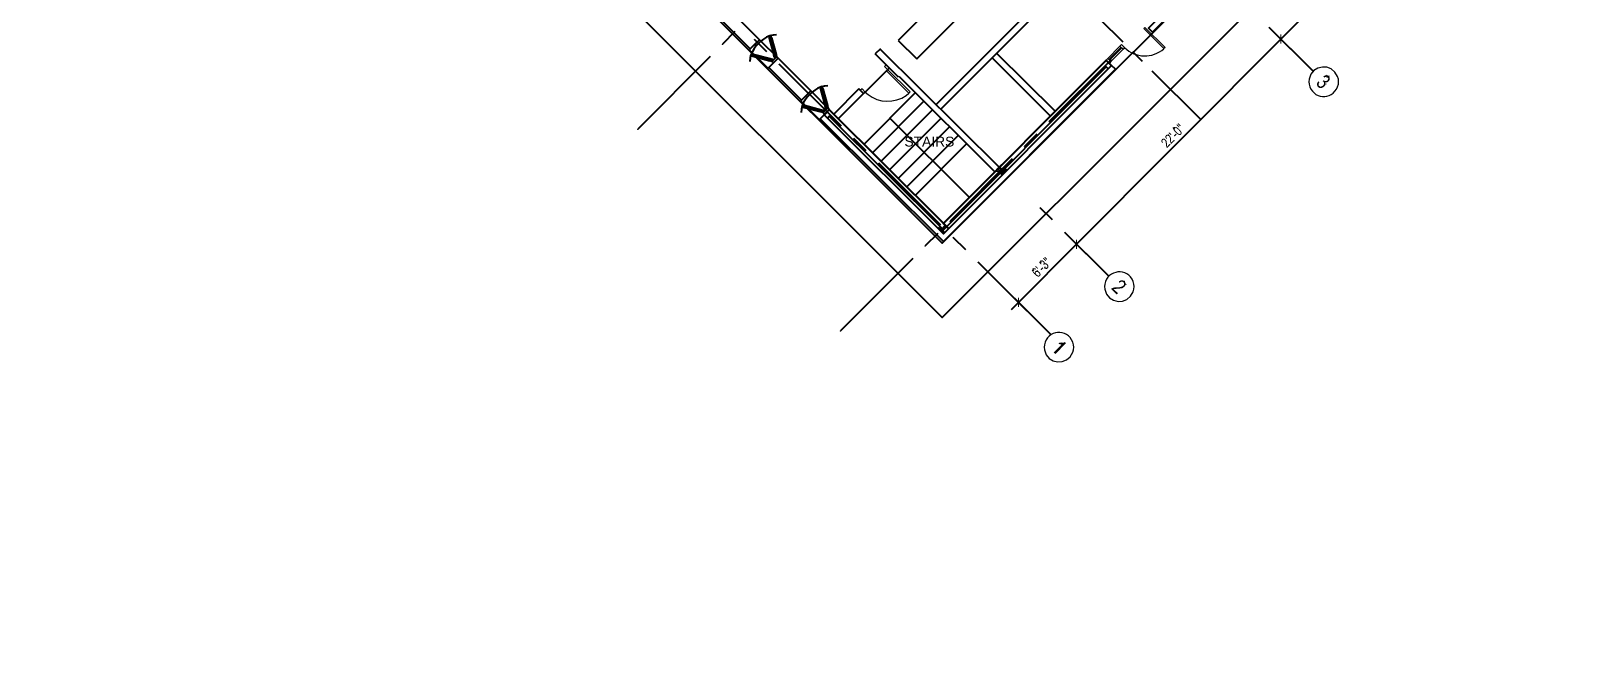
# Model space of a CAD drawing. Header units: inches. Extents: x 6322 to 85903, y -36042 to 7673.
# Drawn here: x 62649 to 64065, y 4486 to 5047 of the extents above; entities that cross this region are included whole.
import ezdxf
from ezdxf.enums import TextEntityAlignment as Align

# ---------------------------------------------------------------- set-up
doc = ezdxf.new("R2010")
doc.units = ezdxf.units.IN
doc.header["$LTSCALE"] = 10
for name, pattern in [('Amconstr', [9999, 9999, 0]), ('CENTER', [2, 1.25, -0.25, 0.25, -0.25]), ('HIDDEN', [9.525, 6.35, -3.175])]:
    doc.linetypes.add(name, pattern=pattern)
doc.layers.add('A-DOOR', color=2, linetype='Continuous', lineweight=20)
for name, color, linetype in [('A-TEXT-P', 3, 'Continuous'), ('FOOTPATH', 1, 'Continuous'), ('FURN', 6, 'Continuous'), ('Plot Boundary', 1, 'Continuous'), ('ROAD CL', 251, 'CENTER')]:
    doc.layers.add(name, color=color, linetype=linetype)
doc.styles.add('1by8in-1F', font='arial.ttf', dxfattribs={"height": 6})
doc.styles.add('3-16', font='arial.ttf')
doc.dimstyles.new('1-8', dxfattribs={"dimtxt": 10, "dimasz": 4, "dimexe": 2, "dimexo": 2, "dimgap": 1, "dimtad": 1, "dimdec": 4, "dimzin": 0, "dimdsep": 46, "dimlunit": 4, "dimtxsty": '3-16', "dimblk": 'ARCHTICK', "dimcen": 4, "dimclrd": 1, "dimclre": 8, "dimclrt": 2, "dimadec": 3, "dimazin": 0, "dimtfac": 1, "dimtdec": 4, "dimtofl": 0, "dimtmove": 2, "dimatfit": 3, "dimldrblk": 'AERO', "dimfxl": 0.18, "dimtolj": 1, "dimtzin": 0, "dimarcsym": 0})

# ---------------------------------------------------------------- blocks, each defined once
blk = doc.blocks.new('_ArchTick')
at = {"color": 0, "const_width": 0.15}
blk.add_lwpolyline([(-0.5, -0.5), (0.5, 0.5)], dxfattribs=at)
blk = doc.blocks.new('*D27')
at = {"layer": 'Defpoints', "color": 0, "linetype": 'Amconstr', "lineweight": 25, "transparency": 16777216}
for p in [(71828.1, 5022.4), (71861.8, 4777.2), (55517.2, 2537.3)]:
    blk.add_point(p, dxfattribs=at)
at = {"layer": 'FURN', "color": 1, "linetype": 'Amconstr', "lineweight": -2, "transparency": 16777216}
blk.add_line((55483.6, 2782.5), (71828.1, 5022.4), dxfattribs=at)
at = {"layer": 'FURN', "color": 8, "linetype": 'HIDDEN', "lineweight": -2, "transparency": 16777216}
for p, q in [((71861.5, 4779.2), (71827.9, 5024.4)), ((55516.9, 2539.3), (55483.3, 2784.5))]:
    blk.add_line(p, q, dxfattribs=at)
at = {"layer": 'FURN', "color": 1, "linetype": 'Amconstr', "lineweight": -2, "transparency": 16777216, "xscale": 24, "yscale": 24, "zscale": 24}
for p, rotation in [((71828.1, 5022.4), 7.80334522776029), ((55483.6, 2782.5), 187.8033452277602)]:
    blk.add_blockref('_ArchTick', p, dxfattribs=dict(at, rotation=rotation))
at = {"layer": 'FURN', "color": 2, "linetype": 'Amconstr', "lineweight": 25, "transparency": 16777216, "insert": (63654.1, 3915.6), "char_height": 24, "attachment_point": 5, "rotation": 7.8033, "style": '3-16'}
blk.add_mtext('\\A1;1374\'-9"', dxfattribs=at)
blk = doc.blocks.new('AERO')
blk.add_line((0, 0), (-1, 0))
blk.add_lwpolyline([(-0.707, 0.707), (0, 0), (-0.707, -0.707)])
blk = doc.blocks.new('pdf plan')
at = {"true_color": 0x000007}
for points in [[(718.41, 254.67), (718.24, 254.67), (718.41, 253.01)], [(718.24, 254.67), (718.41, 253.01), (718.24, 253.01)], [(718.24, 253.01), (718.41, 253.01), (718.24, 254.67)], [(718.41, 253.01), (718.24, 254.67), (718.41, 254.67)], [(725.16, 246.16), (724.96, 246.33), (724.92, 246.3), (724.89, 246.23), (724.86, 246.2), (724.82, 246.13), (724.79, 246.07), (724.72, 245.93), (724.72, 245.87), (725.09, 245.5), (725.06, 245.54), (725.02, 245.6), (725.02, 245.67), (724.99, 245.7), (724.99, 245.8), (725.02, 245.83), (725.02, 245.9), (725.02, 245.97), (725.12, 246.1)], [(726.21, 245.9), (725.85, 246.23), (725.88, 246.23), (725.88, 246.23), (725.9, 246.21), (725.91, 246.18), (725.92, 246.16), (725.94, 246.13), (725.94, 246.11), (725.95, 246.08), (725.96, 246.06), (725.96, 246.03), (725.97, 246.01), (725.97, 245.99), (725.97, 245.96), (725.97, 245.94), (725.96, 245.91), (725.96, 245.89), (725.95, 245.87), (725.95, 245.84), (725.94, 245.82), (725.93, 245.8), (725.92, 245.78), (725.91, 245.75), (725.89, 245.73), (725.88, 245.71), (725.87, 245.69), (725.85, 245.67), (725.85, 245.67), (725.78, 245.6), (725.72, 245.54), (725.68, 245.5), (725.62, 245.47), (725.42, 245.4), (725.35, 245.4), (725.29, 245.4), (725.25, 245.4), (725.19, 245.44), (725.16, 245.47), (725.09, 245.5), (724.72, 245.87), (724.72, 245.8), (724.72, 245.7), (724.72, 245.7), (724.73, 245.68), (724.73, 245.67), (724.73, 245.65), (724.73, 245.64), (724.74, 245.63), (724.74, 245.62), (724.74, 245.61), (724.74, 245.6), (724.74, 245.6), (724.74, 245.59), (724.74, 245.58), (724.74, 245.58), (724.74, 245.57), (724.74, 245.56), (724.74, 245.56), (724.75, 245.55), (724.75, 245.54), (724.76, 245.52), (724.76, 245.51), (724.77, 245.49), (724.78, 245.48), (724.8, 245.46), (724.81, 245.43), (724.82, 245.4), (724.82, 245.4), (724.92, 245.34), (724.92, 245.3), (724.96, 245.24), (725.02, 245.24), (725.09, 245.17), (725.16, 245.17), (725.19, 245.17), (725.25, 245.14), (725.39, 245.14), (725.39, 245.14), (725.43, 245.14), (725.47, 245.14), (725.51, 245.15), (725.55, 245.16), (725.59, 245.17), (725.63, 245.19), (725.67, 245.2), (725.71, 245.22), (725.75, 245.24), (725.79, 245.26), (725.83, 245.28), (725.86, 245.31), (725.9, 245.34), (725.93, 245.36), (725.97, 245.39), (726, 245.42), (726.03, 245.46), (726.06, 245.49), (726.09, 245.52), (726.12, 245.56), (726.14, 245.59), (726.17, 245.63), (726.19, 245.66), (726.21, 245.7), (726.21, 245.7), (726.21, 245.77), (726.21, 245.83)], [(725.92, 246.53), (725.72, 246.36), (725.78, 246.3), (725.82, 246.3), (725.85, 246.23), (726.21, 245.9), (726.21, 246.03), (726.21, 246.07), (726.15, 246.13), (726.21, 246.13), (726.28, 246.13), (725.95, 246.5)], [(726.31, 247.39), (726.25, 247.39), (726.25, 247.39), (726.23, 247.38), (726.21, 247.37), (726.19, 247.37), (726.18, 247.36), (726.16, 247.36), (726.15, 247.35), (726.14, 247.35), (726.12, 247.35), (726.11, 247.34), (726.1, 247.34), (726.09, 247.34), (726.08, 247.34), (726.07, 247.33), (726.06, 247.33), (726.05, 247.32), (726.04, 247.32), (726.03, 247.32), (726.01, 247.31), (726, 247.3), (725.99, 247.3), (725.97, 247.29), (725.95, 247.28), (725.94, 247.27), (725.92, 247.26), (725.92, 247.26), (725.85, 247.19), (726.02, 246.96), (726.02, 246.99), (726.02, 246.99), (726.04, 247), (726.06, 247.02), (726.08, 247.03), (726.1, 247.04), (726.13, 247.06), (726.15, 247.07), (726.17, 247.08), (726.2, 247.09), (726.22, 247.1), (726.24, 247.11), (726.27, 247.12), (726.29, 247.12), (726.32, 247.13), (726.34, 247.13), (726.36, 247.14), (726.39, 247.14), (726.41, 247.13), (726.43, 247.13), (726.45, 247.13), (726.47, 247.12), (726.49, 247.11), (726.51, 247.09), (726.53, 247.08), (726.54, 247.06), (726.54, 247.06), (726.61, 247.06)], [(726.78, 247.26), (726.74, 247.26), (726.74, 247.26), (726.73, 247.27), (726.71, 247.29), (726.7, 247.3), (726.68, 247.31), (726.67, 247.32), (726.65, 247.33), (726.64, 247.34), (726.63, 247.35), (726.61, 247.36), (726.6, 247.36), (726.59, 247.37), (726.57, 247.38), (726.56, 247.38), (726.55, 247.39), (726.53, 247.39), (726.52, 247.39), (726.5, 247.4), (726.49, 247.4), (726.47, 247.4), (726.45, 247.41), (726.44, 247.41), (726.42, 247.41), (726.4, 247.42), (726.38, 247.42), (726.38, 247.42), (726.31, 247.39), (726.61, 247.06), (726.64, 246.99), (726.64, 246.99), (726.66, 246.96), (726.67, 246.94), (726.67, 246.92), (726.68, 246.89), (726.69, 246.87), (726.69, 246.85), (726.7, 246.84), (726.7, 246.82), (726.7, 246.81), (726.7, 246.79), (726.7, 246.78), (726.7, 246.76), (726.7, 246.75), (726.7, 246.74), (726.69, 246.72), (726.69, 246.71), (726.68, 246.7), (726.67, 246.68), (726.66, 246.66), (726.65, 246.65), (726.64, 246.63), (726.63, 246.61), (726.62, 246.59), (726.61, 246.56), (726.61, 246.56), (726.54, 246.46), (726.41, 246.4), (726.38, 246.36), (726.15, 246.36), (726.08, 246.4), (726.05, 246.43), (725.98, 246.46), (725.95, 246.5), (726.28, 246.13), (726.35, 246.13), (726.41, 246.13), (726.48, 246.13), (726.51, 246.16), (726.58, 246.2), (726.64, 246.23), (726.68, 246.26), (726.74, 246.3), (726.78, 246.36), (726.88, 246.46), (726.91, 246.53), (726.91, 246.53), (726.92, 246.55), (726.93, 246.57), (726.94, 246.59), (726.95, 246.62), (726.95, 246.64), (726.96, 246.66), (726.96, 246.69), (726.97, 246.71), (726.97, 246.74), (726.97, 246.76), (726.97, 246.79), (726.97, 246.81), (726.97, 246.83), (726.97, 246.86), (726.96, 246.88), (726.96, 246.91), (726.96, 246.93), (726.95, 246.96), (726.94, 246.98), (726.94, 247), (726.93, 247.03), (726.92, 247.05), (726.92, 247.07), (726.91, 247.09), (726.91, 247.09), (726.88, 247.12), (726.84, 247.19)], [(698.79, 236.8), (698.56, 237), (698.33, 237.2), (698.46, 237.33), (698.69, 237.13), (698.86, 236.87)], [(699.32, 238.19), (699.29, 238.16), (699.25, 238.13), (699.25, 238.09), (699.22, 238.06), (699.22, 238.03), (699.22, 237.99), (699.22, 237.96), (699.22, 237.89), (699.22, 237.86), (699.45, 238.06), (699.49, 238.09), (699.52, 238.13), (699.62, 238.13), (699.68, 238.09), (699.75, 238.06), (699.75, 238.06), (699.76, 238.05), (699.78, 238.04), (699.79, 238.03), (699.8, 238.02), (699.82, 238.02), (699.83, 238.01), (699.84, 238), (699.86, 237.99), (699.87, 237.98), (699.88, 237.97), (699.9, 237.95), (699.91, 237.94), (699.92, 237.93), (699.94, 237.92), (699.95, 237.91), (699.96, 237.9), (699.98, 237.89), (699.99, 237.88), (700, 237.87), (700.01, 237.86), (700.02, 237.85), (700.03, 237.85), (700.04, 237.84), (700.05, 237.83), (700.05, 237.83), (700.08, 237.8), (700.15, 237.76), (700.15, 237.73), (700.31, 237.56), (700.35, 237.53), (700.38, 237.43), (700.41, 237.43), (700.44, 237.37), (700.48, 237.3), (700.48, 237.27), (700.51, 237.23), (700.51, 237.13), (700.48, 237.13), (700.48, 237.07), (700.44, 237.07), (700.68, 237.27), (700.61, 237.37), (700.61, 237.37), (700.6, 237.4), (700.58, 237.43), (700.57, 237.46), (700.55, 237.49), (700.54, 237.52), (700.52, 237.54), (700.51, 237.57), (700.49, 237.59), (700.47, 237.62), (700.45, 237.64), (700.43, 237.67), (700.42, 237.69), (700.4, 237.71), (700.38, 237.73), (700.35, 237.76), (700.33, 237.78), (700.31, 237.8), (700.29, 237.82), (700.27, 237.84), (700.24, 237.87), (700.22, 237.89), (700.2, 237.91), (700.17, 237.94), (700.15, 237.96), (700.15, 237.96), (700.08, 238.03), (700.08, 238.03), (700.06, 238.04), (700.03, 238.06), (700, 238.08), (699.98, 238.1), (699.95, 238.12), (699.93, 238.13), (699.9, 238.15), (699.87, 238.17), (699.84, 238.18), (699.82, 238.2), (699.79, 238.22), (699.76, 238.23), (699.73, 238.24), (699.7, 238.25), (699.67, 238.26), (699.64, 238.27), (699.61, 238.28), (699.58, 238.28), (699.55, 238.29), (699.52, 238.29), (699.48, 238.28), (699.45, 238.28), (699.42, 238.27), (699.39, 238.26), (699.39, 238.26), (699.32, 238.23)], [(699.22, 237.86), (699.25, 237.83), (699.25, 237.76), (699.25, 237.73), (699.25, 237.73), (699.26, 237.71), (699.27, 237.7), (699.28, 237.69), (699.28, 237.68), (699.29, 237.67), (699.29, 237.66), (699.3, 237.66), (699.3, 237.65), (699.31, 237.65), (699.31, 237.64), (699.32, 237.64), (699.32, 237.63), (699.32, 237.63), (699.33, 237.63), (699.33, 237.63), (699.34, 237.62), (699.34, 237.62), (699.35, 237.61), (699.35, 237.61), (699.36, 237.6), (699.36, 237.59), (699.37, 237.59), (699.38, 237.58), (699.39, 237.56), (699.39, 237.56), (699.39, 237.53), (699.42, 237.5), (699.42, 237.5), (699.43, 237.49), (699.43, 237.48), (699.44, 237.47), (699.45, 237.46), (699.46, 237.45), (699.46, 237.44), (699.47, 237.43), (699.48, 237.42), (699.48, 237.41), (699.49, 237.41), (699.5, 237.4), (699.51, 237.39), (699.51, 237.38), (699.52, 237.37), (699.53, 237.36), (699.54, 237.35), (699.55, 237.34), (699.55, 237.34), (699.56, 237.33), (699.57, 237.32), (699.58, 237.31), (699.59, 237.31), (699.61, 237.3), (699.62, 237.3), (699.62, 237.3), (699.62, 237.27), (699.65, 237.23), (699.72, 237.2), (699.78, 237.13), (699.85, 237.07), (699.92, 237), (699.98, 236.97), (700.05, 236.94), (700.08, 236.9), (700.15, 236.9), (700.15, 236.87), (700.21, 236.87), (700.25, 236.84), (700.31, 236.84), (700.35, 236.84), (700.38, 236.84), (700.44, 236.84), (700.48, 236.87), (700.51, 236.9), (700.54, 236.9), (700.58, 236.94), (700.61, 236.97), (700.61, 237), (700.61, 237), (700.62, 237.01), (700.63, 237.02), (700.63, 237.03), (700.64, 237.04), (700.64, 237.05), (700.65, 237.06), (700.65, 237.06), (700.66, 237.07), (700.66, 237.07), (700.66, 237.08), (700.67, 237.08), (700.67, 237.09), (700.67, 237.09), (700.67, 237.1), (700.67, 237.11), (700.67, 237.11), (700.67, 237.12), (700.67, 237.13), (700.68, 237.14), (700.68, 237.15), (700.68, 237.16), (700.68, 237.17), (700.68, 237.18), (700.68, 237.2), (700.68, 237.2), (700.68, 237.27), (700.44, 237.07), (700.38, 237), (700.21, 237), (700.21, 237.03), (700.18, 237.03), (700.15, 237.07), (700.11, 237.07), (700.05, 237.13), (700.01, 237.13), (699.85, 237.3), (699.78, 237.33), (699.75, 237.37), (699.75, 237.4), (699.68, 237.46), (699.55, 237.6), (699.55, 237.63), (699.52, 237.66), (699.45, 237.73), (699.45, 237.76), (699.42, 237.8), (699.42, 237.8), (699.42, 237.8), (699.42, 237.81), (699.42, 237.82), (699.42, 237.83), (699.42, 237.83), (699.41, 237.84), (699.41, 237.85), (699.41, 237.85), (699.41, 237.86), (699.41, 237.87), (699.4, 237.87), (699.4, 237.88), (699.4, 237.88), (699.4, 237.89), (699.4, 237.9), (699.39, 237.9), (699.39, 237.91), (699.39, 237.92), (699.39, 237.92), (699.39, 237.93), (699.39, 237.94), (699.39, 237.95), (699.39, 237.95), (699.39, 237.96), (699.39, 237.96), (699.39, 237.99), (699.42, 238.03), (699.45, 238.06)], [(699.85, 238.75), (699.75, 238.62), (699.95, 238.42), (700.21, 238.19), (700.28, 238.29), (700.08, 238.52)], [(700.08, 238.95), (699.95, 238.82), (700.15, 238.62), (700.41, 238.42), (700.51, 238.49), (700.28, 238.75)], [(697.2, 236.08), (697.17, 236.04), (697.14, 236.01), (697.14, 235.98), (697.1, 235.94), (697.1, 235.91), (697.1, 235.88), (697.07, 235.84), (697.07, 235.74), (697.07, 235.74), (697.07, 235.74), (697.08, 235.73), (697.08, 235.72), (697.08, 235.71), (697.09, 235.7), (697.09, 235.69), (697.09, 235.68), (697.1, 235.67), (697.1, 235.66), (697.1, 235.65), (697.1, 235.64), (697.11, 235.63), (697.11, 235.62), (697.11, 235.61), (697.12, 235.6), (697.12, 235.59), (697.13, 235.58), (697.13, 235.57), (697.14, 235.56), (697.14, 235.55), (697.15, 235.54), (697.15, 235.53), (697.16, 235.52), (697.17, 235.51), (697.17, 235.51), (697.27, 235.41), (697.4, 235.51), (697.33, 235.55), (697.27, 235.68), (697.27, 235.71), (697.27, 235.74), (697.24, 235.78), (697.27, 235.81), (697.27, 235.84), (697.27, 235.88), (697.27, 235.91), (697.57, 236.17), (697.5, 236.17), (697.5, 236.17), (697.49, 236.18), (697.48, 236.18), (697.47, 236.18), (697.46, 236.19), (697.46, 236.19), (697.45, 236.19), (697.44, 236.19), (697.43, 236.19), (697.42, 236.19), (697.41, 236.19), (697.39, 236.18), (697.38, 236.18), (697.37, 236.18), (697.36, 236.18), (697.35, 236.18), (697.34, 236.17), (697.33, 236.17), (697.32, 236.17), (697.31, 236.16), (697.3, 236.16), (697.3, 236.15), (697.29, 236.15), (697.28, 236.15), (697.27, 236.14), (697.27, 236.14), (697.2, 236.11)], [(697.57, 236.17), (697.33, 235.94), (697.37, 235.98), (697.4, 236.01), (697.43, 236.01), (697.5, 236.01), (697.57, 236.01), (697.6, 236.01), (697.63, 235.98), (697.67, 235.94), (697.7, 235.91), (697.73, 235.88), (697.73, 235.84), (697.8, 235.81), (697.8, 235.78), (697.8, 235.71), (697.86, 235.65), (697.86, 235.58), (697.86, 235.55), (697.86, 235.41), (697.86, 235.41), (697.87, 235.37), (697.88, 235.33), (697.88, 235.3), (697.89, 235.26), (697.89, 235.22), (697.89, 235.19), (697.9, 235.15), (697.9, 235.12), (697.9, 235.09), (697.9, 235.05), (697.91, 235.02), (697.91, 234.99), (697.91, 234.96), (697.92, 234.92), (697.92, 234.89), (697.93, 234.86), (697.93, 234.83), (697.94, 234.8), (697.95, 234.76), (697.96, 234.73), (697.98, 234.69), (697.99, 234.66), (698.01, 234.62), (698.03, 234.59), (698.03, 234.59), (698.1, 234.52), (698.72, 235.12), (698.56, 235.28), (698.13, 234.82), (698.1, 234.85), (698.1, 234.88), (698.1, 234.95), (698.1, 234.95), (698.1, 234.96), (698.1, 234.96), (698.1, 234.96), (698.1, 234.97), (698.1, 234.98), (698.1, 234.98), (698.1, 234.99), (698.1, 234.99), (698.1, 235), (698.1, 235.01), (698.1, 235.01), (698.1, 235.02), (698.1, 235.03), (698.1, 235.04), (698.1, 235.04), (698.1, 235.05), (698.1, 235.06), (698.1, 235.07), (698.1, 235.08), (698.1, 235.08), (698.1, 235.09), (698.1, 235.1), (698.1, 235.11), (698.1, 235.12), (698.1, 235.12), (698.06, 235.18), (698.06, 235.25), (698.06, 235.25), (698.06, 235.27), (698.06, 235.29), (698.06, 235.3), (698.06, 235.32), (698.06, 235.33), (698.06, 235.35), (698.06, 235.36), (698.05, 235.37), (698.05, 235.38), (698.05, 235.39), (698.05, 235.4), (698.05, 235.41), (698.04, 235.42), (698.04, 235.43), (698.04, 235.44), (698.04, 235.45), (698.04, 235.46), (698.03, 235.47), (698.03, 235.48), (698.03, 235.49), (698.03, 235.5), (698.03, 235.52), (698.03, 235.53), (698.03, 235.55), (698.03, 235.55), (698.03, 235.61), (698.03, 235.68), (698, 235.74), (697.96, 235.78), (697.96, 235.81), (697.96, 235.84), (697.93, 235.88), (697.93, 235.91), (697.93, 235.91), (697.92, 235.92), (697.91, 235.93), (697.9, 235.94), (697.89, 235.95), (697.89, 235.96), (697.88, 235.97), (697.87, 235.98), (697.86, 235.99), (697.85, 236), (697.84, 236.01), (697.82, 236.02), (697.81, 236.03), (697.8, 236.03), (697.79, 236.04), (697.78, 236.05), (697.77, 236.06), (697.76, 236.07), (697.75, 236.08), (697.74, 236.09), (697.73, 236.1), (697.73, 236.11), (697.72, 236.12), (697.71, 236.13), (697.7, 236.14), (697.7, 236.14), (697.67, 236.14), (697.63, 236.17), (697.6, 236.17)], [(697.93, 236.8), (697.9, 236.77), (697.86, 236.74), (697.86, 236.7), (697.8, 236.64), (697.8, 236.6), (697.8, 236.57), (697.8, 236.51), (697.8, 236.47), (697.8, 236.47), (697.8, 236.46), (697.8, 236.45), (697.8, 236.44), (697.8, 236.43), (697.8, 236.41), (697.8, 236.4), (697.81, 236.39), (697.81, 236.38), (697.81, 236.37), (697.82, 236.36), (697.82, 236.35), (697.83, 236.34), (697.83, 236.34), (697.84, 236.33), (697.84, 236.32), (697.85, 236.31), (697.86, 236.3), (697.87, 236.29), (697.88, 236.28), (697.89, 236.27), (697.9, 236.27), (697.91, 236.26), (697.92, 236.25), (697.93, 236.24), (697.93, 236.24), (697.93, 236.17), (697.96, 236.14), (698.1, 236.24), (698.06, 236.27), (697.96, 236.44), (697.96, 236.57), (698, 236.6), (698.03, 236.64), (698.03, 236.67), (698.26, 236.9), (698.23, 236.9), (698.23, 236.9), (698.21, 236.9), (698.2, 236.9), (698.18, 236.9), (698.17, 236.9), (698.16, 236.91), (698.15, 236.91), (698.14, 236.91), (698.13, 236.91), (698.12, 236.91), (698.11, 236.91), (698.1, 236.91), (698.1, 236.91), (698.09, 236.91), (698.08, 236.9), (698.07, 236.9), (698.06, 236.9), (698.05, 236.89), (698.04, 236.89), (698.03, 236.88), (698.02, 236.88), (698.01, 236.87), (697.99, 236.86), (697.98, 236.85), (697.96, 236.84), (697.96, 236.84), (697.93, 236.84)], [(698.26, 236.9), (698.03, 236.67), (698.1, 236.7), (698.16, 236.74), (698.23, 236.74), (698.26, 236.7), (698.33, 236.7), (698.36, 236.7), (698.39, 236.67), (698.43, 236.64), (698.49, 236.57), (698.56, 236.44), (698.56, 236.41), (698.56, 236.37), (698.56, 236.31), (698.59, 236.27), (698.59, 236.14), (698.63, 236.08), (698.63, 235.78), (698.63, 235.74), (698.63, 235.65), (698.66, 235.61), (698.66, 235.55), (698.69, 235.51), (698.69, 235.48), (698.72, 235.35), (698.76, 235.31), (698.79, 235.25), (698.82, 235.25), (699.45, 235.84), (699.32, 236.01), (698.86, 235.55), (698.82, 235.58), (698.82, 235.61), (698.79, 235.65), (698.79, 235.65), (698.79, 235.65), (698.79, 235.66), (698.79, 235.67), (698.79, 235.68), (698.79, 235.69), (698.79, 235.7), (698.79, 235.7), (698.79, 235.71), (698.79, 235.72), (698.79, 235.73), (698.79, 235.74), (698.79, 235.74), (698.79, 235.75), (698.79, 235.76), (698.79, 235.77), (698.79, 235.78), (698.79, 235.79), (698.79, 235.79), (698.79, 235.8), (698.79, 235.81), (698.79, 235.82), (698.79, 235.83), (698.79, 235.84), (698.79, 235.84), (698.79, 235.84), (698.79, 235.88), (698.79, 235.94), (698.79, 235.94), (698.79, 235.97), (698.79, 235.99), (698.79, 236.01), (698.79, 236.02), (698.79, 236.04), (698.79, 236.05), (698.79, 236.06), (698.79, 236.07), (698.79, 236.08), (698.79, 236.09), (698.79, 236.09), (698.79, 236.1), (698.79, 236.11), (698.78, 236.11), (698.78, 236.12), (698.78, 236.12), (698.78, 236.13), (698.78, 236.14), (698.77, 236.15), (698.77, 236.16), (698.77, 236.17), (698.76, 236.18), (698.76, 236.19), (698.76, 236.21), (698.76, 236.21), (698.76, 236.31), (698.72, 236.37), (698.72, 236.41), (698.72, 236.47), (698.69, 236.51), (698.69, 236.54), (698.66, 236.6), (698.63, 236.64), (698.63, 236.64), (698.62, 236.65), (698.62, 236.66), (698.61, 236.67), (698.6, 236.68), (698.6, 236.69), (698.59, 236.7), (698.58, 236.71), (698.57, 236.72), (698.57, 236.73), (698.56, 236.73), (698.55, 236.74), (698.54, 236.75), (698.53, 236.76), (698.52, 236.76), (698.51, 236.77), (698.5, 236.78), (698.49, 236.78), (698.48, 236.79), (698.47, 236.8), (698.46, 236.81), (698.45, 236.81), (698.44, 236.82), (698.44, 236.83), (698.43, 236.84), (698.43, 236.84), (698.39, 236.87), (698.36, 236.9), (698.33, 236.9)], [(699.45, 236.57), (699.29, 236.7), (699.62, 237.07), (699.78, 236.94)], [(682.09, 218.31), (681.92, 218.31), (682.09, 216.66)], [(681.92, 218.31), (682.09, 216.66), (681.92, 216.66)], [(681.92, 216.66), (682.09, 216.66), (681.92, 218.31)], [(682.09, 216.66), (681.92, 218.31), (682.09, 218.31)], [(676.4, 215.27), (676.26, 215.14), (676.46, 214.94), (676.73, 214.71), (676.79, 214.81), (676.59, 215.07)], [(674.25, 213.12), (674.21, 213.12), (674.21, 213.12), (674.2, 213.11), (674.2, 213.1), (674.19, 213.09), (674.18, 213.08), (674.18, 213.07), (674.17, 213.06), (674.16, 213.05), (674.16, 213.03), (674.15, 213.02), (674.15, 213.01), (674.15, 213), (674.14, 212.99), (674.14, 212.97), (674.14, 212.96), (674.13, 212.95), (674.13, 212.94), (674.13, 212.93), (674.13, 212.91), (674.13, 212.9), (674.13, 212.89), (674.14, 212.88), (674.14, 212.87), (674.14, 212.86), (674.15, 212.85), (674.15, 212.85), (674.15, 212.79), (674.38, 213.02), (674.41, 213.05), (674.54, 213.05), (674.58, 213.02), (674.64, 213.02), (674.68, 212.99), (674.71, 212.95), (674.81, 213.09), (674.81, 213.12), (674.81, 213.12), (674.79, 213.12), (674.78, 213.13), (674.76, 213.13), (674.75, 213.14), (674.73, 213.15), (674.72, 213.15), (674.71, 213.16), (674.69, 213.17), (674.68, 213.17), (674.67, 213.18), (674.66, 213.19), (674.65, 213.19), (674.64, 213.2), (674.62, 213.2), (674.61, 213.21), (674.6, 213.21), (674.59, 213.22), (674.58, 213.22), (674.57, 213.22), (674.56, 213.22), (674.55, 213.22), (674.53, 213.22), (674.52, 213.22), (674.51, 213.22), (674.51, 213.22), (674.48, 213.25), (674.44, 213.22), (674.38, 213.22), (674.34, 213.18), (674.31, 213.18), (674.28, 213.15)], [(674.15, 212.79), (674.15, 212.75), (674.15, 212.72), (674.18, 212.69), (674.18, 212.66), (674.21, 212.62), (674.28, 212.46), (674.34, 212.39), (674.38, 212.36), (674.41, 212.32), (674.44, 212.26), (674.44, 212.26), (674.46, 212.24), (674.48, 212.23), (674.5, 212.21), (674.51, 212.2), (674.53, 212.18), (674.54, 212.17), (674.56, 212.16), (674.57, 212.14), (674.58, 212.13), (674.59, 212.12), (674.6, 212.11), (674.61, 212.09), (674.62, 212.08), (674.64, 212.07), (674.65, 212.06), (674.66, 212.04), (674.68, 212.03), (674.69, 212.02), (674.71, 212), (674.72, 211.99), (674.74, 211.97), (674.76, 211.96), (674.78, 211.94), (674.81, 211.93), (674.81, 211.93), (674.87, 211.89), (674.94, 211.83), (674.97, 211.83), (675.04, 211.79), (675.11, 211.79), (675.14, 211.76), (675.34, 211.76), (675.37, 211.79), (675.37, 211.79), (675.38, 211.79), (675.39, 211.79), (675.41, 211.79), (675.42, 211.8), (675.43, 211.8), (675.44, 211.81), (675.46, 211.82), (675.47, 211.83), (675.48, 211.84), (675.49, 211.85), (675.5, 211.86), (675.51, 211.88), (675.52, 211.89), (675.53, 211.91), (675.54, 211.92), (675.55, 211.94), (675.56, 211.96), (675.57, 211.97), (675.57, 211.99), (675.58, 212), (675.59, 212.02), (675.59, 212.03), (675.6, 212.05), (675.6, 212.06), (675.6, 212.06), (675.6, 212.13), (675.57, 212.19), (675.34, 211.96), (675.27, 211.93), (675.17, 211.93), (675.11, 211.96), (675.04, 211.96), (675.01, 211.99), (674.97, 212.03), (674.91, 212.06), (674.84, 212.13), (674.81, 212.23), (674.77, 212.26), (674.74, 212.29), (674.74, 212.32), (674.74, 212.36), (674.74, 212.42), (674.64, 212.32), (674.58, 212.36), (674.54, 212.42), (674.51, 212.46), (674.44, 212.49), (674.44, 212.52), (674.41, 212.56), (674.38, 212.59), (674.38, 212.62), (674.34, 212.66), (674.34, 212.66), (674.35, 212.66), (674.35, 212.67), (674.35, 212.68), (674.35, 212.69), (674.35, 212.7), (674.34, 212.71), (674.34, 212.72), (674.34, 212.72), (674.33, 212.73), (674.33, 212.74), (674.32, 212.76), (674.32, 212.77), (674.32, 212.78), (674.31, 212.79), (674.31, 212.8), (674.31, 212.82), (674.31, 212.83), (674.31, 212.85), (674.31, 212.86), (674.31, 212.88), (674.32, 212.9), (674.32, 212.91), (674.33, 212.93), (674.34, 212.95), (674.34, 212.95), (674.38, 213.02)], [(674.68, 212.69), (674.68, 212.66), (674.68, 212.66), (674.66, 212.64), (674.65, 212.63), (674.64, 212.62), (674.64, 212.61), (674.63, 212.6), (674.62, 212.59), (674.62, 212.57), (674.61, 212.56), (674.61, 212.55), (674.61, 212.54), (674.61, 212.53), (674.61, 212.52), (674.6, 212.51), (674.6, 212.5), (674.6, 212.48), (674.6, 212.47), (674.6, 212.46), (674.61, 212.45), (674.61, 212.43), (674.61, 212.42), (674.61, 212.4), (674.61, 212.39), (674.61, 212.37), (674.61, 212.36), (674.61, 212.36), (674.64, 212.32), (674.74, 212.42), (674.74, 212.49), (674.77, 212.52), (674.81, 212.56), (674.97, 212.79), (674.91, 212.79), (674.87, 212.79), (674.81, 212.79), (674.77, 212.75), (674.74, 212.72), (674.71, 212.72)], [(675.11, 213.12), (674.87, 213.32), (674.64, 213.52), (674.77, 213.65), (674.97, 213.45), (675.17, 213.18)], [(674.97, 212.79), (674.81, 212.56), (674.87, 212.59), (674.91, 212.59), (675.01, 212.59), (675.04, 212.59), (675.07, 212.59), (675.11, 212.56), (675.17, 212.52), (675.2, 212.49), (675.34, 212.36), (675.37, 212.29), (675.4, 212.26), (675.4, 212.23), (675.4, 212.19), (675.44, 212.16), (675.44, 212.13), (675.4, 212.06), (675.4, 212.03), (675.37, 211.96), (675.57, 212.19), (675.57, 212.23), (675.57, 212.23), (675.56, 212.24), (675.55, 212.26), (675.55, 212.28), (675.54, 212.29), (675.54, 212.3), (675.54, 212.31), (675.54, 212.32), (675.53, 212.33), (675.53, 212.34), (675.53, 212.34), (675.53, 212.35), (675.53, 212.36), (675.52, 212.36), (675.52, 212.37), (675.52, 212.38), (675.51, 212.38), (675.51, 212.39), (675.5, 212.4), (675.5, 212.41), (675.49, 212.42), (675.48, 212.44), (675.47, 212.45), (675.45, 212.47), (675.44, 212.49), (675.44, 212.49), (675.4, 212.56), (675.37, 212.56), (675.34, 212.59), (675.34, 212.62), (675.24, 212.66), (675.2, 212.72), (675.11, 212.75), (675.07, 212.75), (675.04, 212.79)], [(675.6, 214.47), (675.57, 214.47), (675.57, 214.47), (675.56, 214.47), (675.56, 214.46), (675.56, 214.46), (675.55, 214.45), (675.55, 214.44), (675.54, 214.43), (675.54, 214.42), (675.54, 214.41), (675.53, 214.4), (675.53, 214.39), (675.53, 214.38), (675.52, 214.37), (675.52, 214.36), (675.52, 214.35), (675.51, 214.34), (675.51, 214.32), (675.51, 214.31), (675.51, 214.3), (675.51, 214.29), (675.5, 214.28), (675.5, 214.27), (675.5, 214.26), (675.5, 214.25), (675.5, 214.24), (675.5, 214.24), (675.5, 214.18), (675.73, 214.38), (675.73, 214.38), (675.75, 214.39), (675.77, 214.4), (675.79, 214.41), (675.8, 214.41), (675.82, 214.42), (675.83, 214.43), (675.84, 214.43), (675.86, 214.43), (675.87, 214.44), (675.88, 214.44), (675.89, 214.44), (675.9, 214.44), (675.9, 214.44), (675.91, 214.43), (675.92, 214.43), (675.93, 214.43), (675.94, 214.42), (675.95, 214.42), (675.96, 214.41), (675.98, 214.41), (675.99, 214.4), (676, 214.39), (676.02, 214.38), (676.03, 214.38), (676.03, 214.38), (676.1, 214.34), (676.1, 214.31), (676.16, 214.18), (676.16, 214.08), (676.16, 214.01), (676.13, 213.95), (676.1, 213.95), (676.33, 214.14), (676.33, 214.18), (676.33, 214.24), (676.33, 214.28), (676.3, 214.31), (676.3, 214.34), (676.26, 214.38), (676.23, 214.41), (676.23, 214.41), (676.22, 214.42), (676.21, 214.42), (676.2, 214.43), (676.19, 214.44), (676.18, 214.45), (676.18, 214.45), (676.17, 214.46), (676.16, 214.46), (676.16, 214.47), (676.15, 214.48), (676.15, 214.48), (676.14, 214.49), (676.14, 214.49), (676.13, 214.5), (676.13, 214.5), (676.12, 214.51), (676.11, 214.51), (676.1, 214.52), (676.1, 214.52), (676.09, 214.52), (676.07, 214.53), (676.06, 214.53), (676.05, 214.54), (676.03, 214.54), (676.03, 214.54), (676, 214.57), (675.97, 214.61), (675.77, 214.61), (675.73, 214.57), (675.7, 214.54), (675.67, 214.54), (675.63, 214.51)], [(675.5, 214.18), (675.5, 214.14), (675.5, 214.14), (675.51, 214.14), (675.51, 214.13), (675.52, 214.12), (675.52, 214.11), (675.53, 214.1), (675.53, 214.09), (675.54, 214.09), (675.54, 214.08), (675.55, 214.07), (675.56, 214.06), (675.56, 214.05), (675.57, 214.04), (675.57, 214.04), (675.58, 214.03), (675.59, 214.02), (675.59, 214.01), (675.6, 214), (675.6, 213.99), (675.61, 213.99), (675.62, 213.98), (675.62, 213.97), (675.63, 213.96), (675.63, 213.95), (675.63, 213.95), (675.63, 213.95), (675.63, 213.91), (675.8, 213.98), (675.77, 214.01), (675.77, 214.01), (675.76, 214.02), (675.76, 214.03), (675.75, 214.04), (675.75, 214.05), (675.74, 214.06), (675.73, 214.08), (675.73, 214.09), (675.72, 214.1), (675.71, 214.12), (675.71, 214.13), (675.7, 214.15), (675.7, 214.16), (675.69, 214.18), (675.69, 214.2), (675.68, 214.21), (675.68, 214.23), (675.68, 214.24), (675.68, 214.26), (675.68, 214.27), (675.68, 214.29), (675.68, 214.3), (675.69, 214.32), (675.69, 214.33), (675.7, 214.34), (675.7, 214.34), (675.73, 214.38)], [(675.73, 212.89), (675.6, 213.05), (675.93, 213.38), (676.1, 213.25)], [(676.16, 215.07), (676.03, 214.94), (676.26, 214.71), (676.49, 214.51), (676.59, 214.61), (676.4, 214.84)], [(676.1, 213.91), (676.2, 213.78), (676.23, 213.85), (676.26, 213.88), (676.46, 214.11), (676.4, 214.08), (676.36, 214.08), (676.33, 214.08), (676.33, 214.11), (676.33, 214.14), (676.1, 213.95)], [(676.33, 213.42), (676.23, 213.28), (676.26, 213.28), (676.26, 213.28), (676.27, 213.28), (676.27, 213.27), (676.28, 213.26), (676.29, 213.25), (676.3, 213.24), (676.31, 213.23), (676.32, 213.22), (676.33, 213.21), (676.34, 213.2), (676.36, 213.19), (676.37, 213.18), (676.38, 213.18), (676.4, 213.17), (676.41, 213.16), (676.42, 213.15), (676.44, 213.15), (676.45, 213.14), (676.46, 213.13), (676.48, 213.13), (676.49, 213.13), (676.5, 213.12), (676.51, 213.12), (676.52, 213.12), (676.53, 213.12), (676.53, 213.12), (676.76, 213.38), (676.69, 213.32), (676.66, 213.32), (676.53, 213.32), (676.49, 213.32), (676.4, 213.38)], [(676.46, 214.11), (676.26, 213.88), (676.26, 213.91), (676.26, 213.91), (676.3, 213.93), (676.34, 213.94), (676.38, 213.95), (676.41, 213.95), (676.45, 213.94), (676.49, 213.93), (676.53, 213.92), (676.56, 213.9), (676.6, 213.88), (676.63, 213.86), (676.66, 213.83), (676.69, 213.8), (676.72, 213.77), (676.74, 213.74), (676.76, 213.7), (676.78, 213.67), (676.8, 213.63), (676.81, 213.6), (676.82, 213.57), (676.82, 213.53), (676.82, 213.5), (676.82, 213.47), (676.81, 213.44), (676.79, 213.42), (676.79, 213.42), (676.79, 213.38), (676.76, 213.38), (676.53, 213.12), (676.73, 213.12), (676.76, 213.15), (676.79, 213.18), (676.83, 213.18), (676.86, 213.18), (676.86, 213.25), (676.92, 213.28), (676.92, 213.32), (676.96, 213.35), (676.99, 213.38), (676.99, 213.42), (676.99, 213.45), (676.99, 213.58), (676.99, 213.61), (676.99, 213.65), (676.89, 213.85), (676.83, 213.91), (676.79, 213.95), (676.76, 213.98), (676.73, 214.01), (676.69, 214.04), (676.59, 214.08), (676.56, 214.08), (676.49, 214.11)], [(690.69, 210.31), (690.29, 210.7), (690.32, 210.67), (690.36, 210.6), (690.39, 210.57), (690.39, 210.5), (690.42, 210.47), (690.42, 210.41), (690.36, 210.21), (690.26, 210.07), (690.22, 210.07), (690.16, 210.01), (690.16, 210.01), (690.14, 210), (690.12, 209.99), (690.11, 209.98), (690.09, 209.98), (690.07, 209.97), (690.06, 209.96), (690.04, 209.95), (690.02, 209.94), (690, 209.94), (689.99, 209.93), (689.97, 209.92), (689.95, 209.92), (689.93, 209.91), (689.91, 209.91), (689.89, 209.9), (689.87, 209.9), (689.85, 209.89), (689.83, 209.89), (689.81, 209.88), (689.79, 209.88), (689.76, 209.88), (689.74, 209.88), (689.72, 209.88), (689.69, 209.88), (689.69, 209.88), (689.63, 209.84), (689.5, 209.84), (689.5, 209.84), (689.44, 209.84), (689.39, 209.84), (689.33, 209.83), (689.28, 209.83), (689.22, 209.83), (689.17, 209.83), (689.11, 209.83), (689.06, 209.83), (689, 209.83), (688.95, 209.82), (688.89, 209.82), (688.84, 209.81), (688.78, 209.81), (688.73, 209.8), (688.67, 209.79), (688.62, 209.78), (688.57, 209.77), (688.51, 209.75), (688.46, 209.74), (688.41, 209.72), (688.36, 209.7), (688.31, 209.67), (688.25, 209.64), (688.2, 209.61), (688.2, 209.61), (688.17, 209.58), (688.11, 209.55), (689.1, 208.55), (689.33, 208.78), (688.57, 209.48), (688.63, 209.51), (688.73, 209.55), (688.8, 209.55), (689.26, 209.55), (689.33, 209.58), (689.63, 209.58), (689.69, 209.61), (689.79, 209.61), (689.86, 209.61), (689.93, 209.61), (690.12, 209.68), (690.19, 209.71), (690.22, 209.71), (690.26, 209.78), (690.26, 209.78), (690.28, 209.79), (690.3, 209.8), (690.31, 209.81), (690.33, 209.82), (690.35, 209.84), (690.36, 209.85), (690.38, 209.86), (690.39, 209.87), (690.41, 209.88), (690.42, 209.89), (690.43, 209.9), (690.45, 209.91), (690.46, 209.93), (690.47, 209.94), (690.48, 209.95), (690.49, 209.96), (690.51, 209.97), (690.52, 209.99), (690.53, 210), (690.54, 210.01), (690.55, 210.03), (690.56, 210.04), (690.57, 210.06), (690.59, 210.07), (690.59, 210.07), (690.62, 210.14), (690.65, 210.21), (690.65, 210.24)], [(690.52, 210.87), (690.45, 210.9), (690.45, 210.9), (690.41, 210.93), (690.37, 210.96), (690.33, 210.99), (690.29, 211.01), (690.26, 211.03), (690.22, 211.04), (690.18, 211.05), (690.14, 211.06), (690.1, 211.07), (690.07, 211.07), (690.03, 211.07), (689.99, 211.07), (689.95, 211.07), (689.92, 211.06), (689.88, 211.05), (689.84, 211.04), (689.8, 211.03), (689.77, 211.01), (689.73, 210.99), (689.69, 210.97), (689.65, 210.95), (689.61, 210.92), (689.57, 210.9), (689.53, 210.87), (689.53, 210.87), (689.46, 210.84), (689.63, 210.6), (689.69, 210.67), (689.69, 210.67), (689.71, 210.69), (689.73, 210.71), (689.75, 210.73), (689.77, 210.74), (689.8, 210.76), (689.82, 210.77), (689.84, 210.78), (689.87, 210.79), (689.9, 210.8), (689.92, 210.8), (689.95, 210.81), (689.98, 210.81), (690.01, 210.81), (690.03, 210.81), (690.06, 210.81), (690.09, 210.81), (690.12, 210.8), (690.14, 210.79), (690.17, 210.78), (690.2, 210.77), (690.22, 210.76), (690.25, 210.74), (690.27, 210.72), (690.29, 210.7), (690.29, 210.7), (690.69, 210.31), (690.69, 210.37), (690.69, 210.37), (690.69, 210.4), (690.69, 210.42), (690.69, 210.44), (690.69, 210.46), (690.69, 210.48), (690.69, 210.5), (690.69, 210.51), (690.69, 210.53), (690.69, 210.54), (690.68, 210.56), (690.68, 210.57), (690.67, 210.58), (690.67, 210.6), (690.66, 210.61), (690.66, 210.62), (690.65, 210.64), (690.64, 210.65), (690.63, 210.67), (690.63, 210.68), (690.62, 210.7), (690.61, 210.71), (690.6, 210.73), (690.59, 210.75), (690.59, 210.77), (690.59, 210.77), (690.55, 210.84)], [(671.76, 208.02), (671.6, 208.02), (671.76, 206.37)], [(671.6, 208.02), (671.76, 206.37), (671.6, 206.37)], [(679.97, 199.95), (679.84, 200.08), (679.77, 200.05), (679.77, 200.05), (679.75, 200.04), (679.73, 200.04), (679.71, 200.03), (679.68, 200.02), (679.66, 200.02), (679.64, 200.01), (679.62, 200.01), (679.59, 200.01), (679.57, 200), (679.55, 200), (679.52, 200), (679.5, 199.99), (679.48, 199.99), (679.45, 199.99), (679.43, 199.99), (679.4, 199.99), (679.38, 199.99), (679.36, 199.99), (679.33, 199.99), (679.31, 199.99), (679.28, 199.99), (679.26, 199.99), (679.23, 199.99), (679.21, 199.99), (679.21, 199.99), (679.14, 199.99), (679.37, 199.72), (677.92, 198.27), (678.08, 198.07)], [(679.14, 199.99), (679.07, 200.02), (679.01, 200.02), (678.94, 200.02), (678.74, 199.82), (678.78, 199.79), (678.78, 199.79), (678.79, 199.78), (678.81, 199.78), (678.82, 199.77), (678.84, 199.77), (678.86, 199.77), (678.88, 199.76), (678.91, 199.76), (678.93, 199.76), (678.95, 199.75), (678.98, 199.75), (679, 199.74), (679.03, 199.74), (679.06, 199.74), (679.08, 199.74), (679.11, 199.73), (679.13, 199.73), (679.16, 199.73), (679.18, 199.73), (679.21, 199.72), (679.23, 199.72), (679.25, 199.72), (679.27, 199.72), (679.29, 199.72), (679.31, 199.72), (679.31, 199.72), (679.37, 199.72)]]:
    blk.add_hatch(color=7, dxfattribs=at).paths.add_polyline_path(points)
at = {"color": 7, "linetype": 'Continuous', "lineweight": -2, "true_color": 0x000007}
for p, q in [((726.21, 245.9), (726.21, 245.83)), ((726.31, 247.39), (726.61, 247.06)), ((726.78, 247.26), (726.84, 247.19)), ((699.22, 237.86), (699.45, 238.06)), ((699.32, 238.19), (699.32, 238.23)), ((697.2, 236.08), (697.2, 236.11)), ((697.57, 236.17), (697.6, 236.17)), ((697.93, 236.8), (697.93, 236.84)), ((698.26, 236.9), (698.33, 236.9)), ((674.15, 212.79), (674.38, 213.02)), ((674.25, 213.12), (674.28, 213.15)), ((674.68, 212.69), (674.71, 212.72)), ((674.97, 212.79), (675.04, 212.79)), ((675.5, 214.18), (675.73, 214.38)), ((675.6, 214.47), (675.63, 214.51)), ((676.33, 213.42), (676.4, 213.38)), ((676.46, 214.11), (676.49, 214.11)), ((690.52, 210.87), (690.55, 210.84)), ((690.69, 210.31), (690.65, 210.24)), ((679.97, 199.95), (678.08, 198.07)), ((679.14, 199.99), (679.37, 199.72))]:
    blk.add_line(p, q, dxfattribs=at)
for points in [[(726.08, 285.7), (695.55, 255.13), (694.85, 255.82), (724.72, 285.7), (703.52, 306.87), (704.22, 307.56)], [(582.05, 294.36), (583.71, 295.98), (625.78, 253.87), (624.13, 252.25)], [(625.78, 253.87), (624.96, 253.08), (625.22, 252.78), (626.05, 253.61)], [(628.53, 251.09), (627.64, 254.3), (627.77, 254.3), (628.6, 251.13)], [(627.74, 254.04), (627.77, 253.84), (627.87, 253.87), (627.8, 254.07)], [(624.56, 251.13), (624.59, 251.23), (627.77, 250.37), (627.77, 250.27)], [(627.8, 253.74), (627.87, 253.54), (627.93, 253.57), (627.87, 253.77)], [(627.87, 253.48), (627.93, 253.28), (628, 253.31), (627.97, 253.48)], [(627.97, 253.18), (628, 253.01), (628.07, 253.01), (628.03, 253.21)], [(628.03, 252.88), (628.1, 252.71), (628.17, 252.71), (628.1, 252.91)], [(628.1, 252.62), (628.17, 252.42), (628.23, 252.45), (628.17, 252.65)], [(628.17, 252.35), (628.23, 252.15), (628.3, 252.19), (628.26, 252.35)], [(628.26, 252.05), (628.3, 251.89), (628.4, 251.89), (628.33, 252.05)], [(628.33, 251.76), (628.4, 251.59), (628.46, 251.59), (628.4, 251.79)], [(628.4, 251.49), (628.46, 251.29), (628.53, 251.33), (628.5, 251.52)], [(627.44, 248.94), (629.09, 250.6), (634.88, 244.81), (633.23, 243.15)], [(628.83, 250.86), (628, 250.04), (628.26, 249.77), (629.09, 250.6)], [(658.4, 217.98), (688.97, 248.55), (688.27, 249.21), (658.4, 219.37), (637.23, 240.54), (636.53, 239.85)], [(634.88, 244.81), (634.05, 243.98), (634.32, 243.72), (635.14, 244.54)], [(637.59, 242), (636.73, 245.21), (636.83, 245.24), (637.69, 242.03)], [(636.8, 244.94), (636.87, 244.78), (636.93, 244.78), (636.87, 244.97)], [(636.9, 244.64), (636.93, 244.48), (637, 244.48), (636.96, 244.68)], [(636.96, 244.38), (637.03, 244.18), (637.1, 244.21), (637.03, 244.41)], [(637.06, 244.11), (637.1, 243.92), (637.16, 243.95), (637.1, 244.11)], [(637.1, 243.82), (637.16, 243.65), (637.23, 243.65), (637.2, 243.82)], [(637.2, 243.55), (637.23, 243.35), (637.33, 243.35), (637.26, 243.55)], [(637.26, 243.25), (637.33, 243.06), (637.39, 243.09), (637.33, 243.29)], [(637.33, 242.96), (637.39, 242.79), (637.46, 242.79), (637.39, 242.99)], [(633.62, 242.03), (633.66, 242.13), (636.87, 241.27), (636.83, 241.17)], [(637.89, 241.77), (637.06, 240.94), (637.33, 240.67), (638.16, 241.5)], [(637.43, 242.69), (637.46, 242.49), (637.53, 242.53), (637.49, 242.72)], [(637.49, 242.43), (637.56, 242.23), (637.63, 242.23), (637.56, 242.43)], [(669.42, 230.78), (669.48, 230.82), (669.55, 230.78), (668.72, 229.96), (668.69, 230.02), (668.72, 230.09), (669.05, 230.42), (668.32, 231.08), (668.03, 230.78), (667.96, 230.75), (667.89, 230.78), (668.72, 231.61), (668.75, 231.54), (668.72, 231.48), (668.42, 231.15), (669.08, 230.49)], [(658.4, 219.77), (658.43, 219.7), (658.4, 219.63), (657.57, 220.46), (657.64, 220.49), (657.71, 220.46), (658.04, 220.13), (658.7, 220.83), (658.4, 221.16), (658.37, 221.22), (658.4, 221.29), (659.23, 220.46), (659.16, 220.43), (659.09, 220.46), (658.8, 220.79), (658.1, 220.06)]]:
    blk.add_lwpolyline(points, close=True, dxfattribs=at)
for points in [[(717.08, 252.58), (738.16, 273.65), (738.16, 273.65)], [(621.45, 255.33), (619.23, 253.11), (619.23, 253.11)], [(627.11, 251.76), (624.89, 253.94), (624.89, 253.94)], [(625.78, 253.87), (629.09, 250.6), (629.09, 250.6)], [(628.83, 254.77), (628.23, 254.7), (627.64, 254.57), (627.04, 254.34), (626.51, 254), (626.05, 253.61)], [(627.77, 254.2), (627.93, 254.24), (627.8, 254.63), (627.44, 254.53), (627.54, 254.14), (627.67, 254.17)], [(627.54, 254.14), (628.33, 251.13), (628.33, 251.13)], [(627.93, 254.24), (628.73, 251.23), (628.73, 251.23)], [(680.76, 216.26), (719.56, 255.06), (719.56, 255.06)], [(724.03, 248.12), (716.26, 255.89), (716.26, 255.89)], [(722.81, 249.37), (717.08, 255.06), (717.08, 255.06)], [(722.81, 249.37), (717.08, 255.06), (717.08, 255.06)], [(625.22, 252.78), (624.86, 252.32), (624.53, 251.82), (624.29, 251.23), (624.16, 250.66), (624.1, 250.04)], [(624.69, 251.19), (624.69, 251.33), (624.36, 251.42), (624.23, 251.06), (624.63, 250.96), (624.63, 251.09)], [(624.69, 251.33), (627.7, 250.53), (627.7, 250.53)], [(628.6, 251.19), (628.73, 251.23), (628.83, 250.86), (628.46, 250.76), (628.33, 251.13), (628.46, 251.19)], [(617.05, 250.93), (604.18, 238.06), (604.18, 238.06)], [(624.63, 250.96), (627.64, 250.13), (627.64, 250.13)], [(627.7, 250.37), (627.7, 250.53), (628.1, 250.43), (628, 250.04), (627.64, 250.13), (627.64, 250.3)], [(640.31, 238.52), (629.29, 249.54), (629.29, 249.54)], [(637.23, 240.54), (638.16, 241.5), (658.4, 221.29), (687.31, 250.17), (688.27, 249.21)], [(637.82, 239.95), (638.16, 240.28), (658.4, 220.06), (687.31, 248.94), (687.64, 248.58)], [(688.17, 250.23), (677.16, 239.25), (677.16, 239.25)], [(637.89, 245.67), (637.3, 245.64), (636.7, 245.47), (636.14, 245.24), (635.61, 244.94), (635.14, 244.54)], [(636.87, 245.14), (637, 245.17), (636.9, 245.54), (636.53, 245.44), (636.63, 245.07), (636.77, 245.11)], [(634.32, 243.72), (633.92, 243.25), (633.62, 242.72), (633.36, 242.16), (633.23, 241.57), (633.16, 240.94)], [(634.88, 244.81), (638.16, 241.5), (638.16, 241.5)], [(636.63, 245.07), (637.43, 242.06), (637.43, 242.06)], [(637, 245.17), (637.82, 242.16), (637.82, 242.16)], [(633.76, 242.1), (633.79, 242.23), (633.39, 242.36), (633.33, 241.96), (633.69, 241.86), (633.72, 242)], [(633.69, 241.86), (636.7, 241.07), (636.7, 241.07)], [(633.79, 242.23), (636.8, 241.43), (636.8, 241.43)], [(636.77, 241.3), (636.8, 241.43), (637.16, 241.34), (637.06, 240.94), (636.7, 241.07), (636.73, 241.2)], [(637.66, 242.13), (637.82, 242.16), (637.89, 241.77), (637.53, 241.7), (637.43, 242.06), (637.56, 242.1)], [(644.71, 234.12), (642.52, 236.34), (642.52, 236.34)], [(674.97, 237.03), (672.79, 234.82), (672.79, 234.82)], [(657.94, 220.92), (646.92, 231.94), (646.92, 231.94)], [(670.57, 232.64), (659.56, 221.62), (659.56, 221.62)], [(677.75, 221.79), (675.54, 223.97), (675.54, 223.97)], [(657.37, 219.44), (655.16, 217.22), (655.16, 217.22)], [(662.34, 216.53), (660.12, 218.71), (660.12, 218.71)], [(670.44, 205.94), (683.24, 218.74), (683.24, 218.74)], [(687.71, 211.79), (679.93, 219.57), (679.93, 219.57)], [(686.48, 213.02), (680.76, 218.74), (680.76, 218.74)], [(686.48, 213.02), (680.76, 218.74), (680.76, 218.74)], [(652.97, 215), (640.11, 202.17), (640.11, 202.17)], [(677.39, 201.47), (664.52, 214.34), (664.52, 214.34)], [(676.16, 202.73), (670.44, 208.42), (670.44, 208.42)]]:
    blk.add_lwpolyline(points, dxfattribs=at)
at = {"color": 253, "linetype": 'Continuous', "lineweight": 9, "true_color": 0xb3b3b3}
for points in [[(624.13, 252.25), (624, 252.12), (627.31, 248.81), (627.44, 248.94)], [(633.23, 243.15), (633.09, 243.02), (636.4, 239.71), (636.53, 239.85)], [(667.7, 230.45), (668.82, 230.45), (668.82, 230.45)], [(668.26, 229.89), (668.26, 231.01), (668.26, 231.01)]]:
    blk.add_lwpolyline(points, dxfattribs=at)
at = {"color": 7, "linetype": 'Continuous', "lineweight": 5, "true_color": 0x000007}
for points in [[(637.3, 240.48), (638.16, 241.37), (658.4, 221.16), (687.31, 250.04), (688.2, 249.14)], [(723.3, 246.73), (723.27, 246.26), (723.3, 245.8)], [(728.53, 246.26), (728.5, 246.73), (728.36, 247.16)], [(728.36, 245.37), (728.5, 245.8), (728.53, 246.26)], [(686.98, 210.37), (686.95, 209.94), (686.98, 209.48)], [(692.21, 209.94), (692.14, 210.37), (692.04, 210.84)], [(692.04, 209.02), (692.14, 209.48), (692.21, 209.94)], [(676.26, 199.65), (676.23, 199.19), (676.26, 198.73)], [(681.46, 199.19), (681.42, 199.65), (681.29, 200.08)], [(681.29, 198.3), (681.42, 198.73), (681.46, 199.19)]]:
    blk.add_lwpolyline(points, dxfattribs=at)
for points in [[(728.36, 247.16), (727.4, 249.67), (723.83, 249.34), (723.3, 246.73)], [(723.3, 245.8), (723.86, 243.15), (727.37, 242.82), (728.36, 245.37)], [(692.04, 210.84), (691.12, 213.35), (687.44, 213.02), (686.98, 210.37)], [(686.98, 209.48), (687.48, 206.83), (691.08, 206.54), (692.04, 209.02)], [(681.29, 200.08), (680.37, 202.63), (676.73, 202.3), (676.26, 199.65)], [(676.26, 198.73), (676.73, 196.12), (680.37, 195.78), (681.29, 198.3)]]:
    blk.add_open_spline(points, degree=3, dxfattribs=at)
at = {"layer": 'A-DOOR'}
for p, q in [((644.56, 244.57), (645.05, 244.14)), ((651.8, 243.94), (652.3, 244.37))]:
    blk.add_line(p, q, dxfattribs=at)
for points in [[(694.17, 255.96), (697.75, 252.37), (697.57, 252.19), (693.99, 255.77)], [(689.76, 252.65), (690.04, 252.93), (690.59, 252.37), (690.31, 252.1)], [(648.26, 249.4), (648, 249.11), (648.53, 248.58), (648.82, 248.84)], [(648.53, 248.58), (648.33, 248.34), (652.3, 244.37), (652.53, 244.57)], [(687.87, 249.64), (687.31, 250.17), (687.58, 250.47), (688.14, 249.9)], [(643.99, 245.14), (643.73, 244.87), (644.26, 244.31), (644.56, 244.57)]]:
    blk.add_lwpolyline(points, close=True, dxfattribs=at)
for points in [[(687.58, 250.47), (689.76, 252.65)], [(687.79, 250.25), (689.97, 252.44)], [(687.92, 250.12), (690.11, 252.31)], [(688.14, 249.9), (690.31, 252.1)]]:
    blk.add_lwpolyline(points, dxfattribs=at)
blk.add_arc((694.18, 255.97), 5.08, 225.0746, 311.5227, dxfattribs=at)
blk.add_open_spline([(645.05, 244.14), (646.94, 242.59), (649.82, 242.52), (651.8, 243.94)], degree=3, dxfattribs=at)
at = {"layer": 'FURN', "linetype": 'Amconstr', "lineweight": 25}
for p, q in [((650.47, 247.2), (646.33, 251.33)), ((639.81, 239.86), (648.91, 248.94)), ((644.26, 244.31), (643.44, 245.13)), ((648.93, 239.92), (662.97, 225.86))]:
    blk.add_line(p, q, dxfattribs=at)
for points in [[(650.39, 253.73), (653.7, 250.43), (673.54, 270.27), (670.23, 273.58)], [(651.39, 248.12), (651.39, 248.12)]]:
    blk.add_lwpolyline(points, close=True, dxfattribs=at)
for points in [[(657.14, 242.33), (678.61, 263.8)], [(657.97, 241.5), (679.44, 262.97)], [(647.25, 252.25), (646.33, 251.33)], [(647.2, 252.2), (668.31, 231.2), (668.31, 231.2)], [(667.88, 251.41), (678.2, 241.14)], [(667.06, 250.59), (677.38, 240.31)], [(650.56, 247.29), (650.47, 247.2)], [(650.56, 247.29), (667.5, 230.35), (667.5, 230.35)], [(643.44, 245.13), (638.98, 240.67), (638.98, 240.67)], [(644.26, 244.31), (639.8, 239.85), (639.8, 239.85)], [(644.35, 235.34), (653.43, 244.42)], [(645.87, 233.82), (654.95, 242.9)], [(647.38, 232.3), (656.46, 241.39)], [(648.9, 230.79), (657.98, 239.87)], [(650.41, 229.27), (659.49, 238.35)], [(651.93, 227.76), (661.01, 236.84)], [(653.45, 226.24), (662.52, 235.32)], [(658.41, 221.28), (667.49, 230.36)]]:
    blk.add_lwpolyline(points, dxfattribs=at)
at = {"layer": 'Plot Boundary', "color": 5, "lineweight": -3}
blk.add_lwpolyline([(565.71, 310.48), (633.63, 378.15), (726.06, 285.4), (658.14, 217.72)], close=True, dxfattribs=at)
at = {"layer": 'A-TEXT-P', "style": '1by8in-1F'}
blk.add_text('STAIRS', height=1.754, rotation=359.8991, dxfattribs=at).set_placement((655.91, 235.75), align=Align.MIDDLE_CENTER)

msp = doc.modelspace()

# ---------------------------------------------------------------- linework, layer by layer
at = {"layer": 'FOOTPATH'}
msp.add_lwpolyline([(60943.3098, 6037.65715), (63058.56644, 6037.65715), (63894.59773, 5201.62585), (63478.81895, 4785.84707), (62815.00886, 5449.65715), (61309.3098, 5449.65715), (61309.3098, 5350.45736), (60943.3098, 5350.45736)], close=True, dxfattribs=at)
at = {"layer": 'ROAD CL', "ltscale": 5}
msp.add_lwpolyline([(63714.24786, 4966.19694), (62936.78765, 5743.65715), (60915.76724, 5743.65715)], dxfattribs=at)

# ---------------------------------------------------------------- block references
at = {"linetype": 'Amconstr', "lineweight": 25, "xscale": 5.131858713091743, "yscale": 5.131858713091743, "zscale": 5.131858713091743, "rotation": 0.100856521769071}
msp.add_blockref('pdf plan', (60103.28593, 3730.46186), dxfattribs=at)

# ---------------------------------------------------------------- dimensions: what is measured, and where the dimension line sits
at = {"layer": 'FURN', "linetype": 'Amconstr', "lineweight": 25}
dim = msp.add_aligned_dim(p1=(55517.18687, 2537.32102), p2=(71861.75005, 4777.21987), distance=247.48106, dimstyle='1-8', override={"dimtxt": 24, "dimasz": 24, "dimdec": 0, "dimfxl": 150}, dxfattribs=at)
dim.commit()
dim.dimension.update_dxf_attribs({"geometry": '*D27', "text_midpoint": (63654.06649, 3915.59893)})

doc.saveas('drawing.dxf')
